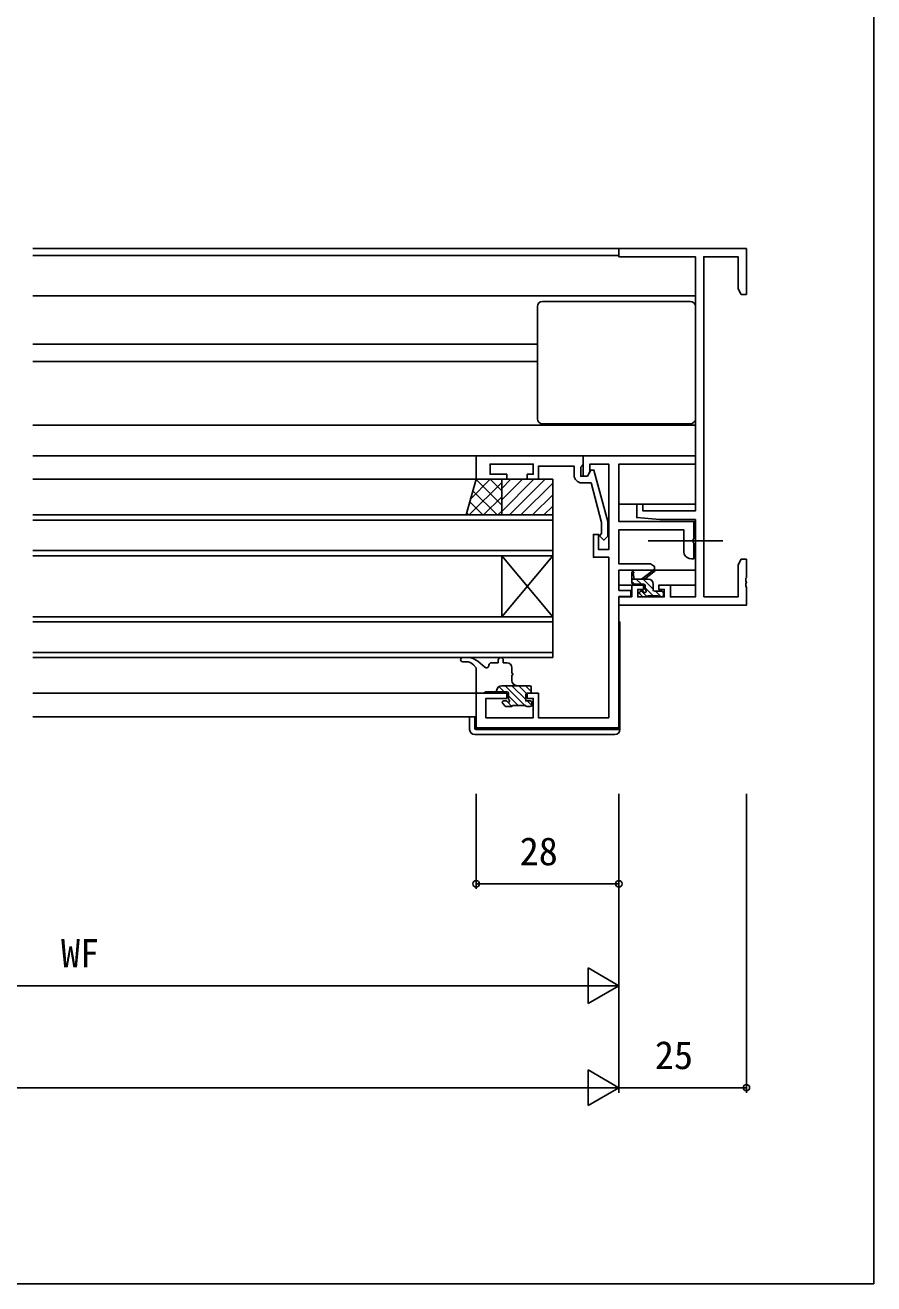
# Model space of a CAD drawing. Units: millimetres, scale not verified. Extents: x -437 to 438, y -281 to 278.
# Drawn here: x 271.7 to 438.2, y -280.9 to -33.9 of the extents above; entities that cross this region are included whole.
import ezdxf
from ezdxf.enums import TextEntityAlignment as Align

# ---------------------------------------------------------------- set-up
doc = ezdxf.new("R2010")
doc.units = ezdxf.units.MM
doc.header["$LTSCALE"] = 2
for name, color, linetype in [('0-2_YKK_11', 7, 'Continuous'), ('0-3_YKK_12', 2, 'Continuous'), ('0-4_YKK_13', 4, 'Continuous'), ('0-6_YKK_D', 6, 'Continuous'), ('0-7_YKK_ZWAK', 7, 'Continuous')]:
    doc.layers.add(name, color=color, linetype=linetype)
doc.styles.add('ＭＳ ゴシック', font='')
doc.styles.get('ＭＳ ゴシック').set_extended_font_data('MS Gothic')

msp = doc.modelspace()

# ---------------------------------------------------------------- linework, layer by layer
at = {"layer": '0-2_YKK_11'}
for points in [[(404.83, -146.07), (404.83, -79.33), (411.57, -79.33), (411.57, -85.609), (412.2, -86.7), (413.2, -86.7), (413.2, -77.7), (388.2, -77.7), (388.2, -79.33), (403.2, -79.33), (403.2, -129.2), (392.9, -129.2), (392.9, -127.9), (391.7, -127.9), (391.7, -130.506), (396.2, -130.9), (403.2, -130.9), (403.2, -146.07), (398.3, -146.07), (398.3, -143.8), (396, -143.8), (396, -144.6), (397.1, -144.6), (397.1, -146.07), (391.9, -146.07), (391.9, -144.6), (393, -144.6), (393, -143.8), (390.7, -143.8), (390.7, -146.07), (388.2, -146.07), (388.2, -147.7), (413.2, -147.7), (413.2, -144.158), (413.08, -143.975), (413.08, -143.425), (413.2, -143.242), (413.2, -143.158), (413.08, -142.975), (413.08, -142.425)], [(381.2, -118.4), (360.2, -118.4), (360.2, -123), (366.2, -123), (366.2, -122), (362.9, -122), (362.9, -120), (371.4, -120), (371.4, -122), (370.2, -122), (370.2, -123), (372.4, -123), (372.4, -120.4), (379.4, -120.4), (379.4, -122.2)], [(380.9, -123.7), (382.72, -123.7), (384.8, -131.461), (384.8, -133.651), (384.376, -134.076), (385.224, -134.924), (386, -134.149), (386, -131.303), (383.293, -121.2), (382.693, -121.2), (382, -122.4), (380.7, -122.4), (380.7, -120.6), (380.9, -120.4), (381.2, -120.1), (381.2, -118.4)], [(386.2, -169.8), (386.2, -138.3), (383.2, -138.3), (383.2, -133.8), (384.2, -133.8), (384.2, -136.8), (386.2, -136.8), (386.2, -120), (382.5, -120), (382.5, -121.534), (382, -122.4), (381.2, -122.4), (381.2, -118.4), (403.2, -118.4), (403.2, -120), (388.2, -120), (388.2, -131.3), (402.9, -131.3), (402.9, -134.642), (402.78, -134.825), (402.78, -135.375), (402.9, -135.558), (402.9, -138.6), (402.4, -138.6)], [(400.9, -137.1), (400.9, -132.9), (388.2, -132.9), (388.2, -139.6), (394.4, -139.6), (395.14, -140.095), (395.2, -140.4), (395.2, -140.8), (388.2, -140.8), (388.2, -144.8), (390.5, -144.8), (390.5, -146), (388.2, -146), (388.2, -171.8), (360.2, -171.8), (360.2, -165), (366.2, -165), (366.2, -166), (362.1, -166), (362.1, -169.8), (371.4, -169.8), (371.4, -166), (370.2, -166), (370.2, -165), (372.4, -165), (372.4, -169.8), (386.2, -169.8)], [(413.08, -142.425), (413.2, -142.242), (413.2, -138.7), (412.2, -138.7), (411.57, -139.791), (411.57, -146.07), (404.83, -146.07)]]:
    msp.add_lwpolyline(points, dxfattribs=at)
for centre, start, end in [((380.9, -122.2), 180.00001, 269.99999), ((402.4, -137.1), 179.99996, 201.27021), ((402.4, -137.1), 201.27101, 202.41693), ((402.4, -137.1), 202.41613, 270)]:
    msp.add_arc(centre, 1.5, start, end, dxfattribs=at)
at = {"layer": '0-3_YKK_12'}
for p, q in [((273.207, -77.7), (388.515, -77.7)), ((273.207, -79.1), (388.208, -79.1)), ((273.207, -87), (403.2, -87)), ((273.207, -96.5), (372.2, -96.5)), ((273.207, -99.9), (372.2, -99.9)), ((273.207, -112.4), (403.2, -112.4)), ((273.207, -118.4), (360.5, -118.4)), ((273.207, -123), (360.2, -123)), ((388.2, -127.9), (403.2, -127.9)), ((273.207, -130), (375.215, -130)), ((375.215, -130), (375.215, -138)), ((375.215, -131), (273.207, -131)), ((388.215, -131.3), (403.2, -131.3)), ((273.207, -137), (375.215, -137)), ((375.215, -138), (273.207, -138)), ((365.215, -150), (365.215, -138)), ((375.215, -150), (365.215, -138)), ((375.215, -138), (365.215, -150)), ((375.215, -150), (375.215, -138)), ((388.2, -143.8), (391.715, -143.8)), ((397.315, -143.8), (403.2, -143.8)), ((388.2, -147.7), (388.515, -147.7)), ((388.307, -146.07), (388.5, -146.07)), ((273.207, -150), (375.215, -150)), ((375.215, -150), (375.215, -158)), ((375.215, -151), (273.207, -151)), ((273.207, -157), (375.215, -157)), ((375.215, -158), (273.207, -158)), ((273.207, -165), (360.723, -165)), ((273.207, -169.6), (360.215, -169.6))]:
    msp.add_line(p, q, dxfattribs=at)
at = {"layer": '0-4_YKK_13'}
for p, q in [((402.2, -88.1), (373.2, -88.1)), ((372.2, -89.1), (372.2, -111.1)), ((403.2, -111.1), (403.2, -89.1)), ((373.2, -112.1), (402.2, -112.1)), ((359.094, -126.87), (362.964, -123)), ((360.186, -123.05), (365.2, -128.064)), ((362.964, -123), (365.2, -125.235)), ((365.2, -124.798), (366.998, -123)), ((365.2, -127.044), (369.243, -123)), ((365.2, -129.289), (371.488, -123)), ((366.734, -130), (373.734, -123)), ((358.793, -130), (365.2, -123.593)), ((359.557, -125.249), (364.308, -130)), ((368.979, -130), (375.2, -123.779)), ((358.929, -127.449), (361.479, -130)), ((361.621, -130), (365.2, -126.421)), ((371.224, -130), (375.2, -126.023)), ((373.469, -130), (375.2, -128.268)), ((358.3, -129.649), (358.651, -130)), ((364.45, -130), (365.2, -129.25)), ((408.598, -135.1), (393.915, -135.1)), ((395.12, -140.8), (403.215, -140.8)), ((390.715, -143.27), (390.715, -141.271)), ((393.915, -142.57), (390.715, -142.57)), ((391.254, -143.57), (390.715, -143.031)), ((391.015, -141.444), (391.214, -142.57)), ((392.601, -143.57), (391.601, -142.57)), ((392.615, -142.57), (394.833, -140.887)), ((394.915, -144.537), (392.948, -142.57)), ((393.215, -142.57), (395.034, -141.169)), ((394.759, -143.034), (394.451, -142.726)), ((393.015, -143.57), (391.015, -143.57)), ((392.803, -145.982), (392.303, -145.482)), ((392.515, -144.97), (392.854, -144.97)), ((393.723, -146.039), (392.654, -144.97)), ((393.315, -144.509), (393.315, -143.87)), ((394.901, -145.87), (393.315, -144.284)), ((394.915, -144.67), (394.915, -143.57)), ((395.215, -144.97), (396.615, -144.97)), ((396.448, -146.07), (395.348, -144.97)), ((396.899, -145.174), (396.711, -144.986)), ((396.915, -145.27), (396.915, -145.77)), ((393.615, -146.07), (393.015, -146.07)), ((395.915, -145.87), (393.815, -145.87)), ((396.615, -146.07), (396.115, -146.07)), ((358.559, -158), (357.537, -158)), ((358.203, -158.8), (357.537, -158.8)), ((360.2, -160), (359.656, -159.425)), ((360.2, -164.7), (360.2, -160)), ((361.876, -159.881), (360.5, -158.713)), ((364.5, -159), (363.2, -159)), ((364.5, -158.5), (364.5, -159)), ((365.5, -158.5), (365.5, -159)), ((366.2, -159), (365.5, -159)), ((367.2, -161.05), (367.2, -160)), ((367.2, -162.5), (367.2, -161.45)), ((360.5, -165), (361.7, -165)), ((361.7, -165), (362, -164.7)), ((362, -164.7), (366.2, -164.7)), ((364.2, -164.5), (364.2, -164.7)), ((364.2, -164.55), (364.35, -164.7)), ((364.657, -163.66), (365.697, -164.7)), ((370.7, -163.5), (365.2, -163.5)), ((365.844, -163.5), (369.744, -167.4)), ((366.5, -165), (366.5, -166.039)), ((366.5, -165.503), (368.397, -167.4)), ((367.191, -163.5), (369.9, -166.209)), ((368.539, -163.501), (370.069, -165.03)), ((369.886, -163.501), (371, -164.615)), ((370.2, -165), (370.7, -165)), ((371, -164.7), (371, -163.8)), ((365.388, -167.012), (365.888, -167.512)), ((366.039, -166.5), (365.6, -166.5)), ((366.1, -167.6), (367.1, -167.6)), ((366.192, -166.542), (366.3, -166.65)), ((366.35, -166.7), (367.214, -167.564)), ((367.3, -167.4), (369.9, -167.4)), ((370.1, -167.6), (370.8, -167.6)), ((370.191, -166.5), (371.085, -167.394)), ((371.1, -167.3), (371.1, -166.8)), ((358.9, -172.115), (358.9, -169.615)), ((359.9, -169.615), (359.9, -171.815)), ((360.2, -172.115), (387.9, -172.115)), ((387.9, -172.115), (388.4, -172.115)), ((388.4, -171.815), (388.4, -172.115)), ((387.4, -173.115), (359.9, -173.115))]:
    msp.add_line(p, q, dxfattribs=at)
for points in [[(365.2, -123), (365.2, -130), (358.2, -130), (360.2, -123)], [(365.2, -123), (365.2, -130), (375.2, -130), (375.2, -123)]]:
    msp.add_lwpolyline(points, close=True, dxfattribs=at)
for points in [[(388.2, -151.015), (388.4, -151.015), (388.4, -171.815)], [(370.8, -166.5), (369.9, -166.5), (369.9, -165.3)]]:
    msp.add_lwpolyline(points, dxfattribs=at)
for centre, radius, start, end in [((373.2, -89.1), 1, 90, 180), ((402.2, -89.1), 1, 0, 90), ((373.2, -111.1), 1, 180, 270), ((402.2, -111.1), 1, 270, 0), ((395.015, -140.97), 0.2, 275.58289, 155.58289), ((390.915, -141.271), 0.2, 300, 180), ((391.015, -143.27), 0.3, 180, 270), ((393.915, -143.57), 1, 0, 90), ((392.515, -145.27), 0.3, 90, 225), ((392.854, -145.27), 0.3, 33.05573, 90), ((393.015, -143.87), 0.3, 0, 90), ((393.315, -144.97), 0.25, 213.05573, 56.94427), ((393.615, -144.509), 0.3, 180, 236.94427), ((395.215, -144.67), 0.3, 180, 270), ((396.615, -145.27), 0.3, 0, 90), ((393.015, -145.77), 0.3, 225, 270), ((393.615, -145.87), 0.2, 270, 0), ((396.115, -145.87), 0.2, 180, 270), ((396.615, -145.77), 0.3, 270, 0), ((357.537, -158.4), 0.4, 90, 270), ((358.559, -161), 3, 49.67145, 90), ((365, -158.5), 0.5, 0, 180), ((358.203, -160.8), 2, 43.43233, 90), ((362.2, -159.5), 0.5, 229.67145, 0), ((363.2, -159.5), 0.5, 90, 180), ((366.2, -160), 1, 0, 90), ((367.2, -161.25), 0.2, 270, 90), ((368.2, -162.5), 1, 180, 270), ((360.5, -164.7), 0.3, 180, 270), ((365.2, -164.5), 1, 90, 180), ((366.2, -165), 0.3, 0, 90), ((370.2, -165.3), 0.3, 90, 180), ((370.7, -163.8), 0.3, 0, 90), ((370.7, -164.7), 0.3, 270, 0), ((365.6, -166.8), 0.3, 90, 225), ((366.1, -167.3), 0.3, 225, 270), ((366.039, -166.8), 0.3, 33.05573, 90), ((366.5, -166.5), 0.25, 213.05573, 56.94427), ((366.8, -166.039), 0.3, 180, 236.94427), ((367.1, -167.4), 0.2, 270, 0), ((370.1, -167.4), 0.2, 180, 270), ((370.8, -166.8), 0.3, 0, 90), ((370.8, -167.3), 0.3, 270, 0), ((359.9, -172.115), 1, 180, 270), ((360.2, -171.815), 0.3, 180, 270), ((387.4, -172.115), 1, 270, 360)]:
    msp.add_arc(centre, radius, start, end, dxfattribs=at)
at = {"layer": '0-6_YKK_D'}
for p, q in [((360.2, -184.7), (360.2, -203.4)), ((388.2, -184.7), (388.2, -243.4)), ((388.2, -184.7), (388.2, -243.4)), ((388.2, -184.7), (388.2, -203.4)), ((413.2, -184.7), (413.2, -243.4)), ((388.2, -202.4), (360.2, -202.4)), ((388.2, -204.4), (388.2, -223.4)), ((388.2, -222.4), (382.138, -218.9)), ((382.138, -218.9), (382.138, -225.9)), ((190.2, -222.4), (381.2, -222.4)), ((388.2, -222.4), (376.076, -222.4)), ((388.2, -222.4), (382.138, -225.9)), ((388.2, -242.4), (382.138, -238.9)), ((382.138, -238.9), (382.138, -245.9)), ((-54.8, -242.4), (381.2, -242.4)), ((388.2, -242.4), (376.076, -242.4)), ((388.2, -242.4), (382.138, -245.9)), ((388.2, -242.4), (413.2, -242.4))]:
    msp.add_line(p, q, dxfattribs=at)
for centre in [(360.2, -202.4), (388.2, -202.4), (413.2, -242.4)]:
    msp.add_circle(centre, 0.637, dxfattribs=at)
at = {"layer": '0-7_YKK_ZWAK'}
msp.add_lwpolyline([(-436.8, -280.9), (438.2, -280.9), (438.2, 244.1)], dxfattribs=at)

# ---------------------------------------------------------------- texts
at = {"layer": '0-6_YKK_D', "style": 'ＭＳ ゴシック'}
for s, p in [('28', (368.724, -200.4)), ('WF', (278.733, -220.4)), ('25', (395.245, -240.4))]:
    msp.add_text(s, height=5.499, dxfattribs=at).set_placement(p, align=Align.BOTTOM_LEFT)

doc.saveas('drawing.dxf')
